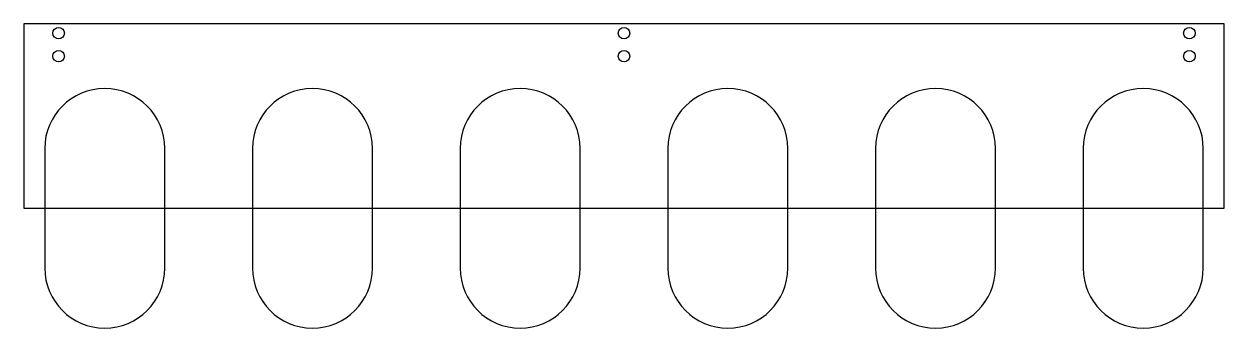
# Model space of a CAD drawing. Header units: millimetres. Extents: x 0 to 520, y -52 to 80.
import ezdxf

# ---------------------------------------------------------------- set-up
doc = ezdxf.new("R2010")
doc.units = ezdxf.units.MM
doc.layers.add('CUT_HOLES', color=7, linetype='Continuous')
doc.layers.add('CUT_OUTER', color=7, linetype='Continuous')

msp = doc.modelspace()

# ---------------------------------------------------------------- linework, layer by layer
at = {"layer": 'CUT_HOLES'}
for points in [[(61, -26), (61, 26, 1), (9, 26), (9, -26, 1)], [(151, -26), (151, 26, 1), (99, 26), (99, -26, 1)], [(241, -26), (241, 26, 1), (189, 26), (189, -26, 1)], [(331, -26), (331, 26, 1), (279, 26), (279, -26, 1)], [(421, -26), (421, 26, 1), (369, 26), (369, -26, 1)], [(511, -26), (511, 26, 1), (459, 26), (459, -26, 1)]]:
    msp.add_lwpolyline(points, format="xyb", close=True, dxfattribs=at)
for centre in [(15, 76), (260, 76), (505, 76), (15, 66), (260, 66), (505, 66)]:
    msp.add_circle(centre, 2.5, dxfattribs=at)
at = {"layer": 'CUT_OUTER'}
msp.add_lwpolyline([(0, 0), (520, 0), (520, 80), (0, 80)], close=True, dxfattribs=at)

doc.saveas('drawing.dxf')
